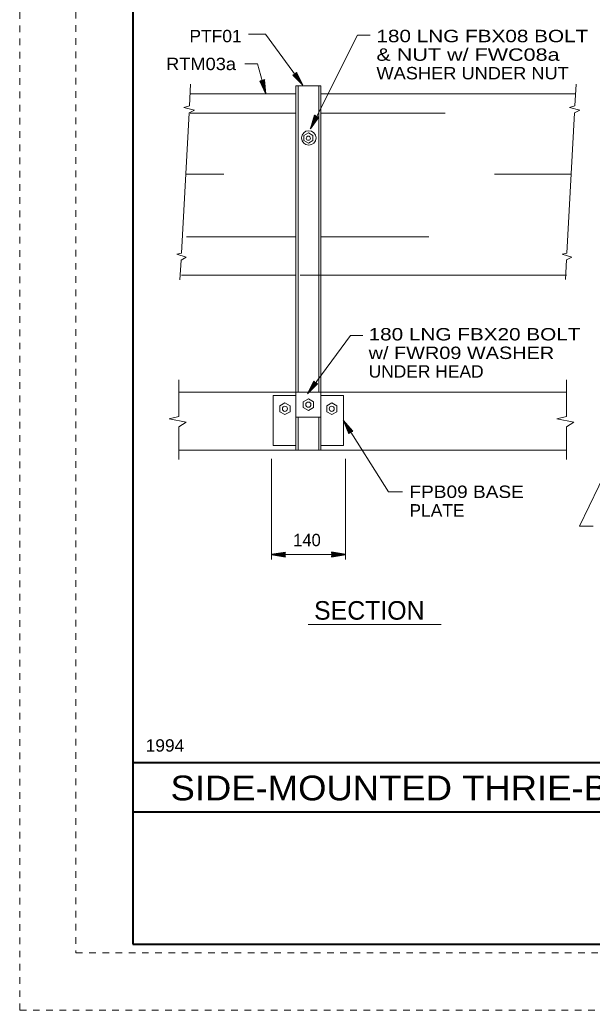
# Model space of a CAD drawing. Extents: x 1370 to 1396.2, y -905.5 to -882.8.
# Drawn here: x 1370 to 1378.66, y -905.5 to -890.51 of the extents above; entities that cross this region are included whole.
import ezdxf

# ---------------------------------------------------------------- set-up
doc = ezdxf.new("R2010")
doc.units = 0
doc.header["$LTSCALE"] = 0.075
doc.linetypes.add('DOTTED', pattern=[1.5, 0.3, -1.2])
for name, color, linetype, lineweight in [('1', 7, 'Continuous', 13), ('2', 7, 'Continuous', 13), ('3', 7, 'Continuous', 13), ('4', 7, 'Continuous', 13), ('5', 7, 'Continuous', 13), ('61', 7, 'DOTTED', 13), ('62', 7, 'DOTTED', 13), ('63', 7, 'Continuous', 40)]:
    doc.layers.add(name, color=color, linetype=linetype, lineweight=lineweight)
doc.layers.add('57', color=7, linetype='Continuous')
doc.layers.add('8', color=7, linetype='Continuous')

msp = doc.modelspace()

# ---------------------------------------------------------------- linework, layer by layer
at = {"layer": '1'}
for p, q in [((1372.56125, -891.92092), (1372.44533, -894.04642)), ((1378.39533, -891.92092), (1378.27958, -894.04408)), ((1372.43983, -894.15075), (1372.42358, -894.44775)), ((1378.27408, -894.14842), (1378.25792, -894.44542))]:
    msp.add_line(p, q, dxfattribs=at)
for points in [[(1372.58475, -891.48975), (1372.56692, -891.81608), (1372.48483, -891.83908), (1372.64342, -891.88358), (1372.56125, -891.92092)], [(1378.41883, -891.48975), (1378.40108, -891.81608), (1378.31892, -891.83908), (1378.47758, -891.88358), (1378.39533, -891.92092)], [(1372.44533, -894.04642), (1372.37592, -894.06167), (1372.51875, -894.10625), (1372.43983, -894.15075)], [(1378.27958, -894.04408), (1378.21025, -894.05933), (1378.353, -894.10392), (1378.27408, -894.14842)]]:
    msp.add_lwpolyline(points, dxfattribs=at)
at = {"layer": '2'}
for p, q in [((1374.17925, -891.51142), (1374.55425, -891.51142)), ((1374.17925, -894.38008), (1374.17925, -891.51142)), ((1372.57675, -891.63642), (1374.17925, -891.63642)), ((1374.55425, -891.63642), (1378.41008, -891.63642)), ((1372.44492, -894.38008), (1374.17925, -894.38008)), ((1374.17925, -897.02525), (1374.17925, -894.38008)), ((1374.55425, -894.38008), (1378.27575, -894.38008)), ((1374.17925, -896.15025), (1374.55425, -896.15025)), ((1374.17925, -896.52525), (1374.55425, -896.52525)), ((1373.83592, -896.958), (1374.17925, -896.958)), ((1374.89758, -896.958), (1374.55425, -896.958)), ((1374.17925, -897.02525), (1374.55425, -897.02525))]:
    msp.add_line(p, q, dxfattribs=at)
for points in [[(1374.55425, -897.02525), (1374.55425, -894.38008), (1374.55425, -891.51142)], [(1373.83592, -896.958), (1373.83592, -896.19708), (1374.17925, -896.19708)], [(1374.89758, -896.958), (1374.89758, -896.19708), (1374.55425, -896.19708)]]:
    msp.add_lwpolyline(points, dxfattribs=at)
for points in [[(1374.36675, -892.22625), (1374.2995, -892.26508), (1374.2995, -892.34258), (1374.36675, -892.38133), (1374.43383, -892.34258), (1374.43383, -892.26508)], [(1374.36675, -896.24908), (1374.28992, -896.2935), (1374.28992, -896.382), (1374.36675, -896.42642), (1374.44342, -896.382), (1374.44342, -896.2935)], [(1374.01283, -896.31158), (1373.936, -896.356), (1373.936, -896.4445), (1374.01283, -896.48892), (1374.0895, -896.4445), (1374.0895, -896.356)], [(1374.72067, -896.31158), (1374.7975, -896.356), (1374.7975, -896.4445), (1374.72067, -896.48892), (1374.644, -896.4445), (1374.644, -896.356)]]:
    msp.add_lwpolyline(points, close=True, dxfattribs=at)
for centre, radius in [((1374.37325, -892.30167), 0.10933), ((1374.36542, -892.30667), 0.03158), ((1374.01279, -896.40025), 0.03863), ((1374.36671, -896.33775), 0.03863), ((1374.72071, -896.40025), 0.03863)]:
    msp.add_circle(centre, radius, dxfattribs=at)
at = {"layer": '3'}
for p, q in [((1372.40908, -896.15025), (1374.17925, -896.15025)), ((1374.55425, -896.15025), (1378.27575, -896.15025)), ((1372.40908, -897.02525), (1374.17925, -897.02525)), ((1374.55425, -897.02525), (1378.27575, -897.02525)), ((1374.36317, -899.66408), (1376.37433, -899.66408))]:
    msp.add_line(p, q, dxfattribs=at)
at = {"layer": '4'}
for p, q in [((1372.57675, -891.92542), (1374.17925, -891.92542)), ((1374.55425, -891.92542), (1376.43592, -891.92542)), ((1372.51042, -892.85242), (1373.08558, -892.85242)), ((1377.18458, -892.85242), (1378.34408, -892.85242)), ((1372.52508, -893.79867), (1374.17925, -893.79867)), ((1374.55425, -893.79867), (1376.19083, -893.79867)), ((1372.40908, -896.51742), (1372.40908, -895.96175)), ((1378.27575, -896.51742), (1378.27575, -895.96175)), ((1372.40908, -897.16958), (1372.40908, -896.67442)), ((1378.27575, -897.16958), (1378.27575, -896.67442)), ((1373.80825, -897.1575), (1373.80825, -898.67992)), ((1374.92942, -897.1575), (1374.92942, -898.67992)), ((1373.80825, -898.60675), (1374.92942, -898.60675))]:
    msp.add_line(p, q, dxfattribs=at)
for points in [[(1373.4595, -890.73358), (1373.717, -890.73358), (1374.28333, -891.50442)], [(1375.30225, -890.7455), (1375.11275, -890.7455), (1374.397, -892.16383)], [(1373.4075, -891.17892), (1373.597, -891.17892), (1373.72325, -891.63642)], [(1375.19292, -895.29067), (1375.00408, -895.29067), (1374.352, -896.17392)], [(1378.6785, -898.17742), (1378.47258, -898.17742), (1379.34775, -896.36283)], [(1372.40908, -896.51742), (1372.26058, -896.55358), (1372.51875, -896.602), (1372.40908, -896.67442)], [(1378.27575, -896.51742), (1378.12725, -896.55358), (1378.38533, -896.602), (1378.27575, -896.67442)], [(1375.79167, -897.65858), (1375.58117, -897.65858), (1374.89758, -896.57517)]]:
    msp.add_lwpolyline(points, dxfattribs=at)
at = {"layer": '4', "lineweight": 25}
for points in [[(1374.18625, -891.31142), (1374.1835, -891.31533), (1374.18075, -891.31917), (1374.178, -891.32308), (1374.17525, -891.32692), (1374.17167, -891.32958), (1374.17042, -891.3305), (1374.168, -891.33225), (1374.1665, -891.33525), (1374.16408, -891.337), (1374.16167, -891.33883), (1374.158, -891.3415), (1374.15233, -891.34383), (1374.14992, -891.34558), (1374.14508, -891.34917), (1374.13842, -891.35025), (1374.13392, -891.35175), (1374.1315, -891.3535), (1374.12942, -891.35317), (1374.28333, -891.50442), (1374.18625, -891.31142), (1374.18608, -891.32642), (1374.14467, -891.35875), (1374.26025, -891.473), (1374.18608, -891.32642), (1374.18417, -891.339), (1374.15933, -891.361), (1374.238, -891.44275), (1374.18417, -891.339), (1374.18342, -891.35075), (1374.17042, -891.36592), (1374.21583, -891.41258), (1374.18342, -891.35075), (1374.18183, -891.36125), (1374.17758, -891.36808), (1374.19633, -891.38592), (1374.18183, -891.36125)], [(1373.70133, -891.4215), (1373.69733, -891.42417), (1373.69342, -891.42683), (1373.6895, -891.42942), (1373.6855, -891.43208), (1373.68117, -891.43325), (1373.67975, -891.43367), (1373.67683, -891.4345), (1373.67433, -891.43675), (1373.6715, -891.4375), (1373.66858, -891.43833), (1373.66425, -891.4395), (1373.65808, -891.43967), (1373.65517, -891.4405), (1373.64942, -891.44208), (1373.64283, -891.44075), (1373.63808, -891.4405), (1373.63517, -891.44133), (1373.63333, -891.44025), (1373.72325, -891.63642), (1373.70133, -891.4215), (1373.69583, -891.4355), (1373.64558, -891.45092), (1373.71292, -891.59883), (1373.69583, -891.4355), (1373.6895, -891.44658), (1373.6585, -891.45825), (1373.70292, -891.56267), (1373.6895, -891.44658), (1373.68467, -891.45725), (1373.66708, -891.46675), (1373.69292, -891.5265), (1373.68467, -891.45725), (1373.67942, -891.46642), (1373.673, -891.47133), (1373.68417, -891.49475), (1373.67942, -891.46642)], [(1374.52508, -891.98992), (1374.52042, -891.98917), (1374.51575, -891.9885), (1374.511, -891.98783), (1374.50633, -891.98717), (1374.50233, -891.98508), (1374.501, -891.98442), (1374.49833, -891.98308), (1374.49492, -891.98308), (1374.49225, -891.98175), (1374.48958, -891.98033), (1374.48558, -891.97833), (1374.48092, -891.97433), (1374.47817, -891.97292), (1374.47283, -891.97025), (1374.46883, -891.96483), (1374.4655, -891.9615), (1374.46283, -891.96017), (1374.46217, -891.95817), (1374.397, -892.16383), (1374.52508, -891.98992), (1374.51167, -891.99658), (1374.46408, -891.97425), (1374.41458, -892.129), (1374.51167, -891.99658), (1374.49958, -892.0005), (1374.46875, -891.98833), (1374.4315, -892.0955), (1374.49958, -892.0005), (1374.48883, -892.00517), (1374.46942, -892.00042), (1374.44833, -892.06208), (1374.48883, -892.00517), (1374.47875, -892.0085), (1374.47067, -892.00783), (1374.46325, -892.03258), (1374.47875, -892.0085)], [(1374.5075, -896.02392), (1374.503, -896.0225), (1374.49842, -896.021), (1374.49392, -896.0195), (1374.48942, -896.01808), (1374.48583, -896.01542), (1374.48458, -896.0145), (1374.48217, -896.01275), (1374.47892, -896.01217), (1374.4765, -896.01033), (1374.47408, -896.00858), (1374.47042, -896.00592), (1374.4665, -896.00117), (1374.46408, -895.99933), (1374.45925, -895.99583), (1374.45625, -895.98983), (1374.4535, -895.98592), (1374.45108, -895.98417), (1374.45075, -895.98208), (1374.352, -896.17392), (1374.5075, -896.02392), (1374.49308, -896.02825), (1374.45, -895.99825), (1374.37517, -896.1425), (1374.49308, -896.02825), (1374.4805, -896.03017), (1374.45217, -896.01292), (1374.39742, -896.11233), (1374.4805, -896.03017), (1374.46917, -896.03292), (1374.45075, -896.025), (1374.41975, -896.08217), (1374.46917, -896.03292), (1374.45867, -896.0345), (1374.45083, -896.0325), (1374.43933, -896.05567), (1374.45867, -896.0345)], [(1374.98083, -896.7745), (1374.98383, -896.77083), (1374.98683, -896.76717), (1374.98983, -896.7635), (1374.99283, -896.75983), (1374.99658, -896.75742), (1374.99792, -896.75667), (1375.00042, -896.755), (1375.00217, -896.75217), (1375.00467, -896.75058), (1375.00725, -896.749), (1375.01108, -896.74658), (1375.01692, -896.74467), (1375.0195, -896.743), (1375.0245, -896.73983), (1375.03117, -896.73917), (1375.03583, -896.738), (1375.03833, -896.73642), (1375.04042, -896.73692), (1374.89758, -896.57517), (1374.98083, -896.7745), (1374.982, -896.75958), (1375.02558, -896.73025), (1374.91842, -896.60817), (1374.982, -896.75958), (1374.98483, -896.74717), (1375.01108, -896.727), (1374.93842, -896.63983), (1374.98483, -896.74717), (1374.98633, -896.7355), (1375.00042, -896.72133), (1374.95842, -896.67158), (1374.98633, -896.7355), (1374.98867, -896.72517), (1374.99342, -896.71867), (1374.976, -896.6995), (1374.98867, -896.72517)], [(1374.02125, -898.64275), (1374.01975, -898.63825), (1374.01825, -898.63375), (1374.01675, -898.62925), (1374.01525, -898.62475), (1374.01525, -898.62025), (1374.01525, -898.61875), (1374.01525, -898.61575), (1374.01375, -898.61275), (1374.01375, -898.60975), (1374.01375, -898.60675), (1374.01375, -898.60225), (1374.01525, -898.59625), (1374.01525, -898.59325), (1374.01525, -898.58725), (1374.01825, -898.58125), (1374.01975, -898.57675), (1374.01975, -898.57375), (1374.02125, -898.57225), (1373.80825, -898.60675), (1374.02125, -898.64275), (1374.00925, -898.63375), (1374.00775, -898.58125), (1373.84725, -898.60675), (1374.00925, -898.63375), (1374.00025, -898.62475), (1373.99725, -898.59175), (1373.88475, -898.60675), (1374.00025, -898.62475), (1373.99125, -898.61725), (1373.98675, -898.59775), (1373.92225, -898.60675), (1373.99125, -898.61725), (1373.98375, -898.60975), (1373.98075, -898.60225), (1373.95525, -898.60675), (1373.98375, -898.60975)], [(1374.71642, -898.57075), (1374.71792, -898.57525), (1374.71942, -898.57975), (1374.72092, -898.58425), (1374.72242, -898.58875), (1374.72242, -898.59325), (1374.72242, -898.59475), (1374.72242, -898.59775), (1374.72392, -898.60075), (1374.72392, -898.60375), (1374.72392, -898.60675), (1374.72392, -898.61125), (1374.72242, -898.61725), (1374.72242, -898.62025), (1374.72242, -898.62625), (1374.71942, -898.63225), (1374.71792, -898.63675), (1374.71792, -898.63975), (1374.71642, -898.64125), (1374.92942, -898.60675), (1374.71642, -898.57075), (1374.72842, -898.57975), (1374.72992, -898.63225), (1374.89042, -898.60675), (1374.72842, -898.57975), (1374.73742, -898.58875), (1374.74042, -898.62175), (1374.85292, -898.60675), (1374.73742, -898.58875), (1374.74642, -898.59625), (1374.75092, -898.61575), (1374.81542, -898.60675), (1374.74642, -898.59625), (1374.75392, -898.60375), (1374.75692, -898.61125), (1374.78242, -898.60675), (1374.75392, -898.60375)]]:
    msp.add_lwpolyline(points, dxfattribs=at)
at = {"layer": '5'}
for p, q in [((1374.21042, -894.38008), (1374.21042, -891.51142)), ((1374.52292, -894.38008), (1374.52292, -891.51142)), ((1374.21042, -896.15025), (1374.21042, -894.38008)), ((1374.24175, -894.38008), (1374.55425, -894.38008)), ((1374.52292, -896.15025), (1374.52292, -894.38008)), ((1374.21042, -897.02525), (1374.21042, -896.52525)), ((1374.52292, -897.02525), (1374.52292, -896.52525))]:
    msp.add_line(p, q, dxfattribs=at)
at = {"layer": '61'}
for p in [(1370.85, -883.995), (1385.75, -904.63)]:
    msp.add_line(p, (1370.85, -904.63), dxfattribs=at)
at = {"layer": '62'}
for q in [(1370, -883.5), (1387, -905.5)]:
    msp.add_line((1370, -905.5), q, dxfattribs=at)
at = {"layer": '63'}
for p, q in [((1371.70833, -884.5), (1371.70833, -904.5)), ((1371.70833, -901.75), (1385.70833, -901.75)), ((1371.70833, -902.5), (1385.70833, -902.5)), ((1371.70833, -904.5), (1385.70833, -904.5))]:
    msp.add_line(p, q, dxfattribs=at)

# ---------------------------------------------------------------- texts
at = {"layer": '3'}
msp.add_text('SECTION', height=0.2812, dxfattribs=at).set_placement((1374.4535, -899.59142))
at = {"layer": '57', "width": 1.1}
msp.add_text('SIDE-MOUNTED THRIE-BEAM BRIDGE RAILING', height=0.375, dxfattribs=at).set_placement((1372.28117, -902.32533))
at = {"layer": '8'}
for s, width, p in [('PTF01', 1.05, (1372.56717, -890.854)), ('180 LNG FBX08 BOLT', 1.25, (1375.39692, -890.85358)), ('& NUT w/ FWC08a', 1.3, (1375.39692, -891.13475)), ('RTM03a', 1.1, (1372.21383, -891.27583)), ('WASHER UNDER NUT', 1.1, (1375.39692, -891.41592)), ('180 LNG FBX20 BOLT', 1.25, (1375.27867, -895.36617)), ('w/ FWR09 WASHER', 1.2, (1375.27867, -895.64733)), ('UNDER HEAD', 1.05, (1375.27867, -895.9285)), ('FPB09 BASE', 1.15, (1375.89692, -897.74967)), ('PLATE', 1.05, (1375.89692, -898.03083)), ('1994', 1.05, (1371.90433, -901.5885))]:
    msp.add_text(s, height=0.1875, dxfattribs=dict(at, width=width)).set_placement(p)
msp.add_text('140', height=0.1875, dxfattribs=at).set_placement((1374.13683, -898.47967))

doc.saveas('drawing.dxf')
